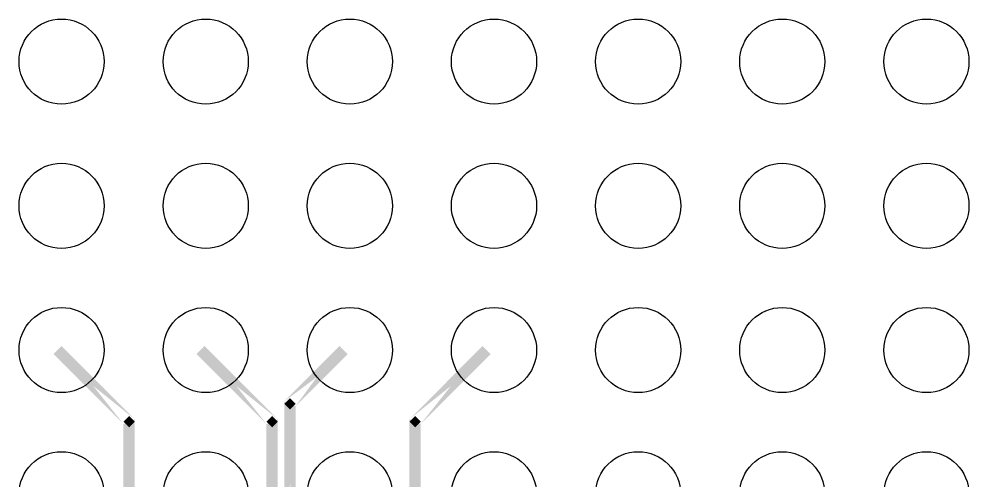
# Model space of a CAD drawing. Header units: metres. Extents: x -14835 to 79490, y -65266 to 750.
# Drawn here: x 42430 to 59170, y -7386 to 750 of the extents above; entities that cross this region are included whole.
import ezdxf

# ---------------------------------------------------------------- set-up
doc = ezdxf.new("R2010")
doc.units = ezdxf.units.M

msp = doc.modelspace()

# ---------------------------------------------------------------- linework, layer by layer
for centre in [(43180, 0), (45720, 0), (48260, 0), (50800, 0), (53340, 0), (55880, 0), (58420, 0), (43180, -2540), (45720, -2540), (48260, -2540), (50800, -2540), (53340, -2540), (55880, -2540), (58420, -2540), (43180, -5080), (45720, -5080), (48260, -5080), (50800, -5080), (53340, -5080), (55880, -5080), (58420, -5080), (43180, -7620), (45720, -7620), (48260, -7620), (50800, -7620), (53340, -7620), (55880, -7620), (58420, -7620)]:
    msp.add_circle(centre, 750)
for points in [[(44270, -6381.421356), (44470, -6298.578644), (43180.710678, -5009.289322), (43039.289322, -5150.710678)], [(44270, -6381.421356), (44470, -6298.578644), (43039.289322, -5150.710678), (43180.710678, -5009.289322)], [(46790, -6381.421356), (46990, -6298.578644), (45700.710678, -5009.289322), (45559.289322, -5150.710678)], [(46790, -6381.421356), (46990, -6298.578644), (45559.289322, -5150.710678), (45700.710678, -5009.289322)], [(47305, -6066.421356), (47105, -5983.578644), (48220.710678, -5150.710678), (48079.289322, -5009.289322)], [(47305, -6066.421356), (47105, -5983.578644), (48079.289322, -5009.289322), (48220.710678, -5150.710678)], [(49510, -6381.421356), (49310, -6298.578644), (50740.710678, -5150.710678), (50599.289322, -5009.289322)], [(49510, -6381.421356), (49310, -6298.578644), (50599.289322, -5009.289322), (50740.710678, -5150.710678)], [(47205, -5925), (47105, -6025), (47305, -6025), (47205, -6125)], [(47105, -8814), (47305, -8814), (47305, -6066.421356), (47105, -5983.578644)], [(47105, -8814), (47305, -8814), (47105, -5983.578644), (47305, -6066.421356)], [(44370, -6240), (44270, -6340), (44470, -6340), (44370, -6440)], [(44270, -8814), (44470, -8814), (44270, -6381.421356), (44470, -6298.578644)], [(44270, -8814), (44470, -8814), (44470, -6298.578644), (44270, -6381.421356)], [(46890, -6240), (46790, -6340), (46990, -6340), (46890, -6440)], [(46790, -8814), (46990, -8814), (46790, -6381.421356), (46990, -6298.578644)], [(46790, -8814), (46990, -8814), (46990, -6298.578644), (46790, -6381.421356)], [(49410, -6240), (49310, -6340), (49510, -6340), (49410, -6440)], [(49310, -8814), (49510, -8814), (49510, -6381.421356), (49310, -6298.578644)], [(49310, -8814), (49510, -8814), (49310, -6298.578644), (49510, -6381.421356)]]:
    msp.add_solid(points)

doc.saveas('drawing.dxf')
